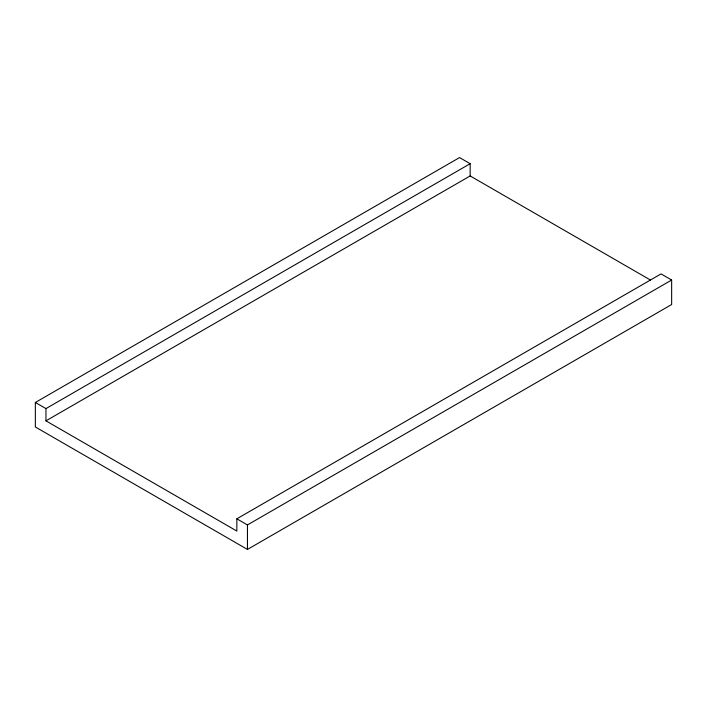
<?xml version="1.0" encoding="UTF-8"?>
<svg xmlns="http://www.w3.org/2000/svg" width="707" height="707" viewBox="0 0 707 707"><rect width="100%" height="100%" fill="white"/><g stroke="black" fill="none" stroke-linecap="round" stroke-linejoin="round"><path stroke-width="1.06" d="M45.955 420.851L236.845 531.063L236.845 518.814L661.045 273.901L671.65 280.025L671.65 304.523L247.45 549.427L35.35 426.975L35.35 402.477L459.55 157.573L470.155 163.697L470.155 175.937L45.955 420.851L45.955 408.602L470.155 163.697M236.845 518.814L247.45 524.939L671.65 280.025M470.155 175.937L650.546 280.087M35.35 402.477L45.955 408.602M247.45 524.939L247.45 549.427"/></g></svg>
